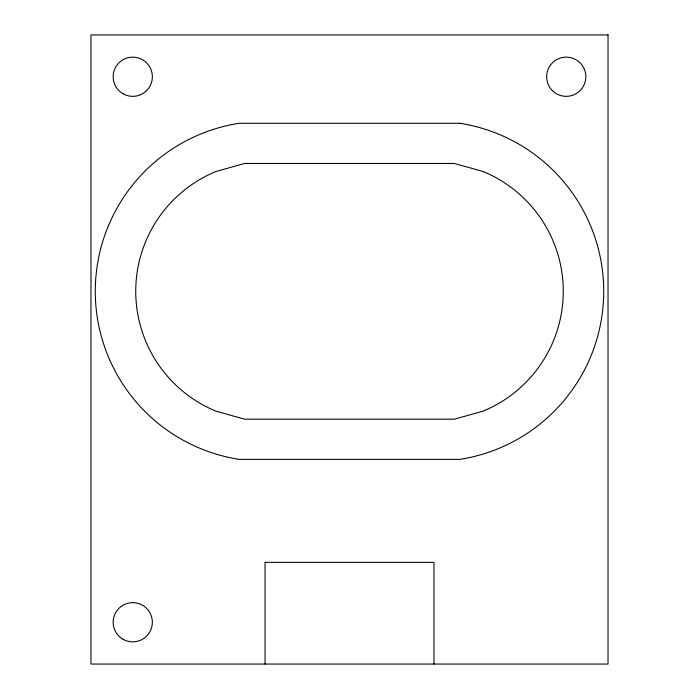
<?xml version="1.0" encoding="UTF-8"?>
<svg xmlns="http://www.w3.org/2000/svg" width="699" height="699" viewBox="0 0 699 699"><rect width="100%" height="100%" fill="white"/><g stroke="black" fill="none" stroke-linecap="round" stroke-linejoin="round"><path stroke-width="1.05" d="M433.957 664.05L433.957 562.363L265.043 562.363L265.043 664.05M244.702 163.461L216.017 171.473A129.612 129.612 0 0 0 216.017 411.187L244.702 419.199L454.298 419.199L482.983 411.187A129.612 129.612 0 0 0 482.983 171.473L454.298 163.461L244.702 163.461M608.034 34.95L90.966 34.95L90.966 664.05L608.034 664.05L608.034 34.95M459.811 123.286L239.189 123.286A170.067 170.067 0 0 0 239.189 459.374L459.811 459.374A170.067 170.067 0 0 0 459.811 123.286M552.376 90.608A19.607 19.607 0 0 0 585.177 81.818A19.607 19.607 0 0 0 561.166 57.807A19.607 19.607 0 0 0 552.376 90.608M122.963 93.727A19.607 19.607 0 0 0 152.365 76.75A19.607 19.607 0 0 0 122.963 59.765A19.607 19.607 0 0 0 122.963 93.727M122.963 639.236A19.607 19.607 0 0 0 152.365 622.25A19.607 19.607 0 0 0 122.963 605.273A19.607 19.607 0 0 0 122.963 639.236"/></g></svg>
